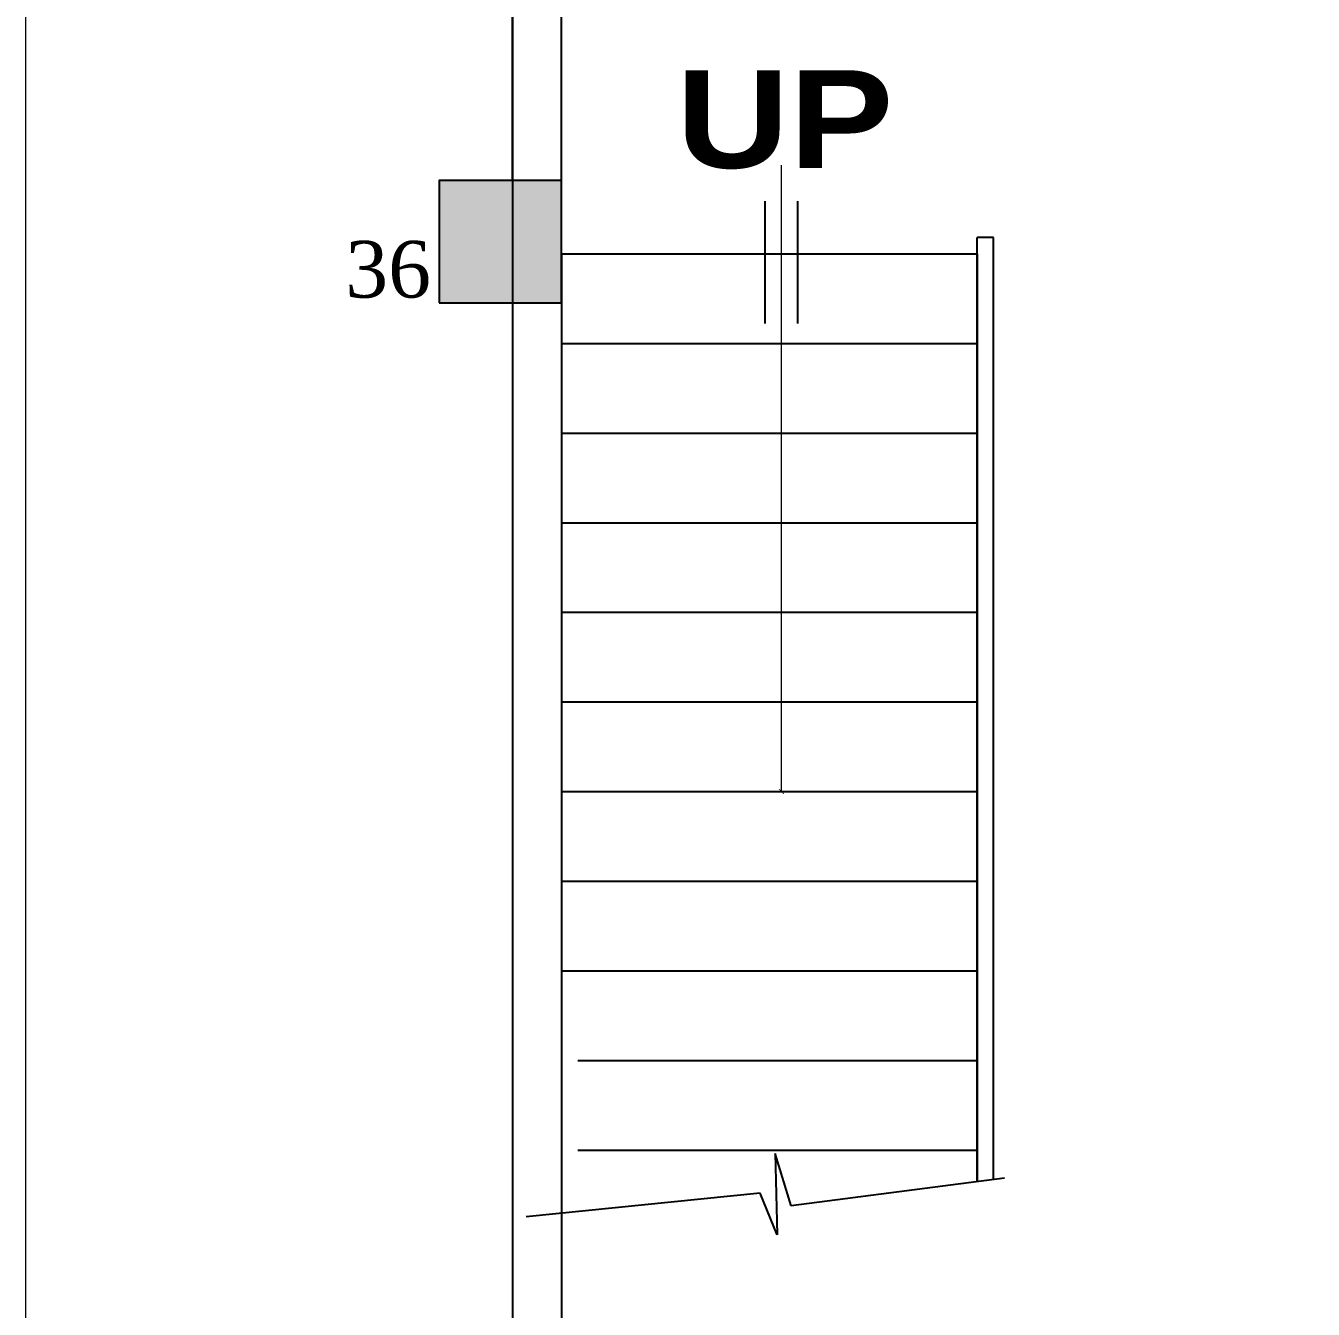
# Model space of a CAD drawing. Extents: x -57174 to 10055, y -18330 to 89882.
# Drawn here: x -42267 to -38317, y 71982 to 75921 of the extents above; entities that cross this region are included whole.
import ezdxf

# ---------------------------------------------------------------- set-up
doc = ezdxf.new("R2010")
doc.units = 0
doc.header["$LTSCALE"] = 50
doc.header["$MEASUREMENT"] = 0
doc.layers.get('Defpoints').update_dxf_attribs({"color": 8, "linetype": 'CONTINUOUS'})
for name, color, linetype in [('COLUMN', 8, 'CONTINUOUS'), ('COLUMN HATCH', 8, 'CONTINUOUS'), ('STAIR', 8, 'CONTINUOUS'), ('TEXT', 8, 'CONTINUOUS'), ('WALL', 8, 'CONTINUOUS'), ('XREF-ARCH', 8, 'CONTINUOUS')]:
    doc.layers.add(name, color=color, linetype=linetype)
doc.styles.add('H St Bt', font='ariblk.ttf', dxfattribs={"height": 50})
doc.styles.add('TECHNICBOLD', font='times.ttf', dxfattribs={"height": 10})
doc.dimstyles.new('SMZ_DIMENSION_', dxfattribs={"dimtxt": 15, "dimasz": 10, "dimexe": 8, "dimexo": 8, "dimgap": 8, "dimtad": 0, "dimdec": 0, "dimzin": 3, "dimdsep": 46, "dimlunit": 4, "dimtxsty": 'H St Bt', "dimblk": 'ARCHTICK', "dimcen": 0, "dimdle": 8, "dimclrd": 248, "dimclre": 248, "dimclrt": 3, "dimadec": 0, "dimazin": 0, "dimtfac": 1, "dimtdec": 0, "dimtofl": 0, "dimtmove": 2, "dimatfit": 3, "dimldrblk": 'ARCHTICK', "dimfxl": 8, "dimtolj": 1, "dimtzin": 1, "dimarcsym": 0})

# ---------------------------------------------------------------- blocks, each defined once
blk = doc.blocks.new('PLAN')
at = {"layer": 'COLUMN HATCH', "linetype": 'Continuous'}
for points in [[(-224.9999999996508, 14725), (-224.9999999996508, 15100), (-599.9999999996508, 15100), (-599.9999999996508, 14725)], [(-225, 14725), (-225, 15100), (-600, 15100), (-600, 14725)]]:
    blk.add_hatch(color=256, dxfattribs=at).paths.add_polyline_path(points)
at = {"layer": 'COLUMN', "linetype": 'Continuous'}
for p, q in [((400, 14660.88872242696), (400, 15036.68490635534)), ((500, 14660.88872242696), (500, 15036.68490635534))]:
    blk.add_line(p, q, dxfattribs=at)
for points in [[(-599.9999999996508, 14725), (-224.9999999996508, 14725), (-224.9999999996508, 15100), (-599.9999999996508, 15100)], [(-600, 14725), (-225, 14725), (-225, 15100), (-600, 15100)]]:
    blk.add_lwpolyline(points, close=True, dxfattribs=at)
at = {"layer": 'STAIR', "linetype": 'Continuous'}
for p, q in [((1050.000000000058, 12027.5191331082), (1050, 14925)), ((1099.999999999651, 14925), (1050, 14925)), ((1099.999999999651, 12033.95524073439), (1099.999999999651, 14925)), ((-225, 14875), (1050, 14875)), ((1050, 14875), (1050.000000000349, 12027.51913310844)), ((-225, 14600), (1050, 14600)), ((-225, 14325), (1050, 14325)), ((-225, 14050), (1050, 14050)), ((-225, 13775), (1050, 13775)), ((-225, 13500), (1050, 13500)), ((-225, 13225), (1050, 13225)), ((-225, 12950), (1050, 12950)), ((-225, 12675), (1050, 12675)), ((-175, 12400), (1050, 12400)), ((-175, 12125), (1050, 12125)), ((479.8797234292724, 11954.13202391285), (430.1248810683028, 12114.3046083441)), ((430.1248810683028, 12114.3046083441), (436.3499338305555, 11865.09687628713)), ((1134.090354820364, 12038.34342458728), (479.8797234292724, 11954.13202391285)), ((383.9019619423198, 11992.58878854895), (-333.1609708722681, 11920.24325194582)), ((436.3499338305555, 11865.09687628713), (383.9019619423198, 11992.58878854895))]:
    blk.add_line(p, q, dxfattribs=at)
at = {"layer": 'WALL', "linetype": 'Continuous'}
for p, q in [((-375, 23675), (-375, 10300)), ((-374.9999999996508, 15100), (-374.9999999996508, 23450)), ((-224.9999999996508, 15100), (-224.9999999996508, 21050)), ((-374.9999999996508, 14875), (-375, 11475)), ((-224.9999999996508, 14875), (-224.9999999996508, 10300))]:
    blk.add_line(p, q, dxfattribs=at)
at = {"layer": 'STAIR', "linetype": 'Continuous', "insert": (459.7904827229213, 15286.50021067238), "char_height": 300, "width": 3505.273840568339, "attachment_point": 5, "style": 'H St Bt'}
blk.add_mtext('UP', dxfattribs=at)
at = {"layer": 'TEXT', "lineweight": 0, "insert": (-888.1644957376993, 14914.93800726254), "char_height": 174.0234375, "width": 128.4787310742331, "attachment_point": 1, "style": 'TECHNICBOLD'}
blk.add_mtext('36', dxfattribs=at)
at = {"layer": 'STAIR', "linetype": 'Continuous'}
blk.add_leader([(450, 13225), (450, 15146.75449848222)], dimstyle='SMZ_DIMENSION_', override={"dimasz": 15, "dimclrd": 256}, dxfattribs=at)

msp = doc.modelspace()

# ---------------------------------------------------------------- linework, layer by layer
at = {"layer": 'Defpoints', "lineweight": 0}
msp.add_lwpolyline([(-42267.24366163858, 89881.57676202519), (10054.7851282144, 89881.57676202519), (10054.7851282144, 47217.95422398672), (-42267.24366163858, 47217.95422398672)], close=True, dxfattribs=at)

# ---------------------------------------------------------------- block references
at = {"layer": 'XREF-ARCH', "lineweight": 0}
msp.add_blockref('PLAN', (-40398.62828002084, 60346.03451013728), dxfattribs=at)

doc.saveas('drawing.dxf')
